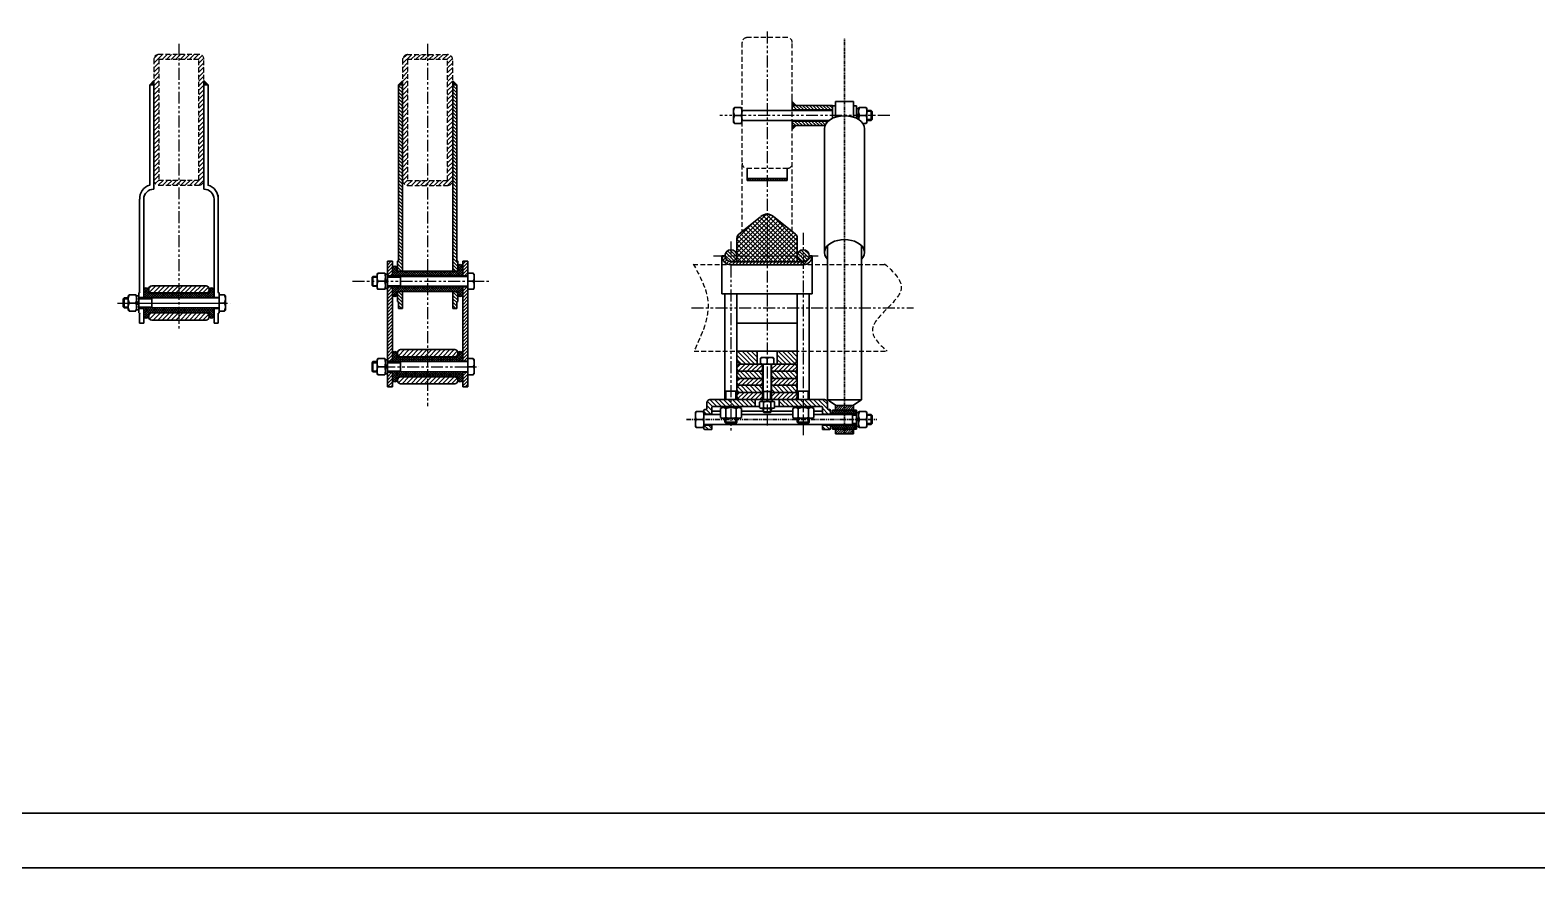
# Model space of a CAD drawing. Header units: millimetres. Extents: x -4667 to 8941, y -1665 to 5310.
# Drawn here: x 7179 to 8179, y 201 to 757 of the extents above; entities that cross this region are included whole.
import ezdxf

# ---------------------------------------------------------------- set-up
doc = ezdxf.new("R2010")
doc.units = ezdxf.units.MM
doc.linetypes.add('DASHED2', pattern=[9.525, 6.35, -3.175])
doc.linetypes.add('PHANTOM2', pattern=[31.75, 15.875, -3.175, 3.175, -3.175, 3.175, -3.175])
for name, color, linetype in [('双点划线、', 3, 'PHANTOM2'), ('细实线', 3, 'CONTINUOUS'), ('虚线', 4, 'DASHED2')]:
    doc.layers.add(name, color=color, linetype=linetype)
doc.layers.add('粗实线', color=2, linetype='CONTINUOUS', lineweight=30)

msp = doc.modelspace()

# ---------------------------------------------------------------- hatches: boundary and pattern name
at = {"layer": '粗实线', "ltscale": 0.5}
for points in [[(7258.2, 721), (7260.9, 721), (7260.9, 723.7)], [(7294.2, 723.7), (7294.2, 721), (7296.9, 721)], [(7423.4, 720.9), (7426, 720.9), (7426, 723.6)], [(7459.4, 723.6), (7459.4, 720.9), (7462, 720.9)], [(7684.8, 709.9), (7684.8, 707.2), (7687.5, 707.2)], [(7687.5, 693.8), (7684.8, 693.8), (7684.8, 691.2)]]:
    msp.add_hatch(color=256, dxfattribs=at).paths.add_polyline_path(points)
at = {"layer": '细实线', "ltscale": 0.5}
h = msp.add_hatch(dxfattribs=at)
h.set_pattern_fill('ANSI31', color=256, scale=0.667, style=0)
h.set_pattern_definition([(45, (7648.1088, 512.1141), (-1.497458, 1.497458), [])])
h.paths.add_polyline_path([(7727.8, 889.2, 0.414214), (7725.8, 891.2), (7707.8, 891.2), (7707.8, 886.5), (7725.8, 886.5, 0.414214), (7727.8, 888.5)], flags=17)
h.paths.add_polyline_path([(7707.8, 891.2), (7689.8, 891.2, 0.414214), (7687.8, 889.2), (7687.8, 888.5, 0.414214), (7689.8, 886.5), (7707.8, 886.5)], flags=17)
h.paths.add_polyline_path([(7707.8, 909.2), (7689.8, 909.2, 0.414214), (7687.8, 907.2), (7687.8, 906.5, 0.414214), (7689.8, 904.5), (7707.8, 904.5)], flags=17)
h.paths.add_polyline_path([(7727.8, 906.5), (7727.8, 907.2, 0.414214), (7725.8, 909.2), (7707.8, 909.2), (7707.8, 904.5), (7725.8, 904.5, 0.414214)], flags=17)
h.paths.add_polyline_path([(7725.8, 904.5, 0.414214), (7727.8, 906.5), (7727.8, 907.2, 0.414214), (7725.8, 909.2), (7707.8, 909.2), (7707.8, 904.5)])
h.paths.add_polyline_path([(7707.8, 904.5), (7707.8, 909.2), (7689.8, 909.2, 0.414214), (7687.8, 907.2), (7687.8, 906.5, 0.414214), (7689.8, 904.5)])
h.paths.add_polyline_path([(7689.8, 891.2, 0.414214), (7687.8, 889.2), (7687.8, 888.5, 0.414214), (7689.8, 886.5), (7707.8, 886.5), (7707.8, 891.2)], flags=17)
h.paths.add_polyline_path([(7725.8, 886.5, 0.414214), (7727.8, 888.5), (7727.8, 889.2, 0.414214), (7725.8, 891.2), (7707.8, 891.2), (7707.8, 886.5)], flags=17)
h.paths.add_polyline_path([(7665.1, 530.8), (7665.1, 535.5), (7650.1, 535.5, 0.414214), (7648.1, 533.5), (7648.1, 532.8, 0.414214), (7650.1, 530.8)])
h.paths.add_polyline_path([(7686.1, 530.8, 0.414214), (7688.1, 532.8), (7688.1, 533.5, 0.414214), (7686.1, 535.5), (7671.1, 535.5), (7671.1, 530.8)])
h.paths.add_polyline_path([(7650.1, 526.1, 0.414214), (7648.1, 524.1), (7648.1, 523.5, 0.414214), (7650.1, 521.5), (7665.1, 521.5), (7665.1, 526.1)])
h.paths.add_polyline_path([(7686.1, 521.5, 0.414214), (7688.1, 523.5), (7688.1, 524.1, 0.414214), (7686.1, 526.1), (7671.1, 526.1), (7671.1, 521.5)])
h.paths.add_polyline_path([(7665.1, 512.1), (7665.1, 516.8), (7650.1, 516.8, 0.414214), (7648.1, 514.8), (7648.1, 514.1, 0.414214), (7650.1, 512.1)])
h.paths.add_polyline_path([(7686.1, 512.1, 0.414214), (7688.1, 514.1), (7688.1, 514.8, 0.414214), (7686.1, 516.8), (7671.1, 516.8), (7671.1, 512.1), (7671.5, 512.1)])
h = msp.add_hatch(dxfattribs=at)
h.set_pattern_fill('ANSI31', color=256, scale=0.50025, angle=90, style=0)
h.set_pattern_definition([(135, (7416.254, 521.0085), (-1.123093, -1.123093), [])])
h.paths.add_polyline_path([(7426, 657.5), (7426, 654.8), (7426, 654.2), (7429.4, 654.2, -0.414214)], flags=16)
h.paths.add_polyline_path([(7459.4, 654.8), (7459.4, 657.5, -0.414214), (7456, 654.2), (7459.4, 654.2)], flags=17)
h.paths.add_polyline_path([(7459.4, 654.8), (7459.4, 657.5, -0.414214), (7456, 654.2), (7442.7, 654.2), (7442.7, 651.5), (7459.4, 651.5)])
h.paths.add_polyline_path([(7442.7, 654.2), (7429.4, 654.2, -0.414214), (7426, 657.5), (7426, 654.8), (7426, 651.5), (7442.7, 651.5)], flags=17)
h.paths.add_polyline_path([(7462, 720.9), (7459.4, 720.9), (7459.4, 654.8, -0.414214), (7458.7, 654.2), (7442.7, 654.2), (7442.7, 651.5), (7458.7, 651.5, -0.414214), (7459.4, 650.8), (7459.4, 597.2), (7462.7, 597.2), (7462.7, 603.9, -0.414214), (7462, 604.5)])
h.paths.add_polyline_path([(7442.7, 654.2), (7426.7, 654.2, -0.414214), (7426, 654.8), (7426, 720.9), (7423.4, 720.9), (7423.4, 604.5, -0.414214), (7422.7, 603.9), (7422.7, 597.2), (7426, 597.2), (7426, 650.8, -0.414214), (7426.7, 651.5), (7442.7, 651.5)])
h.paths.add_polyline_path([(7426, 583.8), (7422.7, 583.8), (7422.7, 582.2), (7422.7, 577.2, -0.414214), (7423.4, 576.5), (7423.4, 572.4), (7426, 572.4)])
h.paths.add_polyline_path([(7462.7, 582.2), (7462.7, 583.8), (7459.4, 583.8), (7459.4, 572.4), (7462, 572.4), (7462, 576.5, -0.414214), (7462.7, 577.2)])
h = msp.add_hatch(dxfattribs=at)
h.set_pattern_fill('ANSI31', color=256, scale=0.50025, angle=90, style=0)
h.set_pattern_definition([(135, (7684.7938, 693.8471), (-1.12309, -1.12309), [])])
h.paths.add_polyline_path([(7711.5, 707.2), (7684.8, 707.2), (7684.8, 704.2), (7711.5, 704.2)])
edge = h.paths.add_edge_path()
edge.add_ellipse((7719.5, 691.8), major_axis=(-13.3, 0), ratio=0.642788, start_angle=324.1852, end_angle=346.4008, ccw=False)
edge.add_line((7708.7, 696.8), (7684.8, 696.8))
edge.add_line((7684.8, 696.8), (7684.8, 694.2))
edge.add_line((7684.8, 694.2), (7684.8, 693.8))
edge.add_line((7684.8, 693.8), (7687.5, 693.8))
edge.add_line((7687.5, 693.8), (7706.5, 693.8))
h = msp.add_hatch(dxfattribs=at)
h.set_pattern_fill('ANSI31', color=256, scale=0.3335, angle=90, style=0)
h.set_pattern_definition([(135, (7654.7788, 657.498), (-0.74873, -0.74873), [])])
h.paths.add_polyline_path([(7668.1, 658.8), (7654.8, 658.8), (7654.8, 657.5), (7668.1, 657.5)])
h.paths.add_polyline_path([(7681.5, 658.8), (7668.1, 658.8), (7668.1, 657.5), (7681.5, 657.5)])
h = msp.add_hatch(dxfattribs=at)
h.set_pattern_fill('ANSI37', color=256, scale=0.667, angle=90, style=0)
h.set_pattern_definition([(135, (7648.1088, 603.4931), (-1.49746, -1.49746), []), (225, (7648.1088, 603.4931), (1.49746, -1.49746), [])])
h.paths.add_polyline_path([(7668.1, 607.5), (7688.1, 607.5), (7688.1, 619.2, 0.226756), (7686.9, 621.8), (7672.3, 633.6, 0.171363), (7668.1, 635.1)])
h.paths.add_polyline_path([(7668.1, 635.1, 0.171363), (7663.9, 633.6), (7649.3, 621.8, 0.226756), (7648.1, 619.2), (7648.1, 607.5), (7668.1, 607.5)])
h.paths.add_polyline_path([(7668.1, 603.5), (7668.1, 607.5), (7648.1, 607.5), (7648.1, 603.5)])
h.paths.add_polyline_path([(7688.1, 603.5), (7688.1, 607.5), (7668.1, 607.5), (7668.1, 603.5)])
h = msp.add_hatch(dxfattribs=at)
h.set_pattern_fill('ANSI31', color=256, scale=0.50025, angle=90, style=0)
h.set_pattern_definition([(135, (7640.1048, 603.4931), (-1.123093, -1.123093), [])])
h.paths.add_polyline_path([(7644.1, 611.5, 0.414214), (7640.1, 607.5), (7644.1, 607.5)])
h.paths.add_polyline_path([(7648.1, 607.5, 0.414214), (7644.1, 611.5), (7644.1, 607.5)])
h.paths.add_polyline_path([(7648.1, 607.5), (7644.1, 607.5), (7644.1, 603.5, 0.414214)])
h.paths.add_polyline_path([(7644.1, 607.5), (7640.1, 607.5, 0.414214), (7644.1, 603.5)])
h.paths.add_polyline_path([(7692.1, 611.5, 0.414214), (7688.1, 607.5), (7692.1, 607.5)])
h.paths.add_polyline_path([(7696.1, 607.5, 0.414214), (7692.1, 611.5), (7692.1, 607.5)])
h.paths.add_polyline_path([(7692.1, 603.5, 0.414214), (7696.1, 607.5), (7692.1, 607.5)])
h.paths.add_polyline_path([(7692.1, 603.5), (7692.1, 607.5), (7688.1, 607.5, 0.414214)])
h = msp.add_hatch(dxfattribs=at)
h.set_pattern_fill('ANSI31', color=256, scale=0.50025, style=0)
h.set_pattern_definition([(45, (7416.0236, 520.4793), (-1.123093, 1.123093), [])])
h.paths.add_polyline_path([(7469.4, 586.8), (7466, 586.8), (7466, 582.2), (7466, 537.5), (7469.4, 537.5)])
h.paths.add_polyline_path([(7419.4, 586.8), (7416, 586.8), (7416, 537.5), (7419.4, 537.5)])
h.paths.add_polyline_path([(7419.4, 530.2), (7416, 530.2), (7416, 520.5), (7419.4, 520.5)])
h.paths.add_polyline_path([(7469.4, 530.2), (7466, 530.2), (7466, 525.5), (7466, 520.5), (7469.4, 520.5)])
h.paths.add_polyline_path([(7469.4, 603.9), (7466, 603.9), (7466, 594.2), (7469.4, 594.2)])
h.paths.add_polyline_path([(7419.4, 603.9), (7416, 603.9), (7416, 594.2), (7419.4, 594.2)])
h = msp.add_hatch(dxfattribs=at)
h.set_pattern_fill('ANSI37', color=256, scale=0.3335, angle=90, style=0)
h.set_pattern_definition([(135, (7419.3586, 523.8143), (-0.748729, -0.748729), []), (225, (7419.3586, 523.8143), (0.748729, -0.748729), [])])
h.paths.add_polyline_path([(7466, 598.9), (7466, 599.9, 0.414214), (7464.4, 601.5, 0.414214), (7462.7, 599.9), (7462.7, 599.2), (7462.7, 597.2), (7442.7, 597.2), (7442.7, 593.8), (7466, 593.8)])
h.paths.add_polyline_path([(7466, 587.2), (7442.7, 587.2), (7442.7, 583.8), (7462.7, 583.8), (7462.7, 582.2, 0.414214), (7464.4, 580.5, 0.414214), (7466, 582.2)])
h.paths.add_polyline_path([(7442.7, 587.2), (7419.4, 587.2), (7419.4, 582.2, 0.414214), (7421, 580.5, 0.414214), (7422.7, 582.2), (7422.7, 583.8), (7442.7, 583.8)])
h.paths.add_polyline_path([(7442.7, 597.2), (7422.7, 597.2), (7422.7, 598.9, 0.414214), (7421, 600.5, 0.414214), (7419.4, 598.9), (7419.4, 593.8), (7442.7, 593.8)])
h.paths.add_polyline_path([(7442.7, 540.5), (7422.7, 540.5), (7422.7, 542.2, 0.414214), (7421, 543.8, 0.414214), (7419.4, 542.2), (7419.4, 537.2), (7442.7, 537.2)])
h.paths.add_polyline_path([(7466, 542.2, 0.414214), (7464.4, 543.8, 0.414214), (7462.7, 542.2), (7462.7, 540.5), (7442.7, 540.5), (7442.7, 537.2), (7466, 537.2)])
h.paths.add_polyline_path([(7466, 530.5), (7442.7, 530.5), (7442.7, 527.1), (7462.7, 527.1), (7462.7, 525.5, 0.414214), (7464.4, 523.8, 0.414214), (7466, 525.5)])
h.paths.add_polyline_path([(7442.7, 530.5), (7419.4, 530.5), (7419.4, 525.5, 0.414214), (7421, 523.8, 0.414214), (7422.7, 525.5), (7422.7, 527.1), (7442.7, 527.1)])
h = msp.add_hatch(dxfattribs=at)
h.set_pattern_fill('ANSI31', color=256, scale=0.50025, style=0)
h.set_pattern_definition([(45, (7638.1038, 601.4921), (-1.123093, 1.123093), [])])
h.paths.add_polyline_path([(7668.1, 603.5), (7644.1, 603.5), (7644.1, 601.5), (7668.1, 601.5)])
h.paths.add_polyline_path([(7692.1, 603.5), (7668.1, 603.5), (7668.1, 601.5), (7692.1, 601.5)])
h.paths.add_polyline_path([(7698.1, 607.5), (7696.1, 607.5, -0.414214), (7692.1, 603.5), (7692.1, 601.5, 0.414214)])
h.paths.add_polyline_path([(7640.1, 607.5), (7638.1, 607.5, 0.414214), (7644.1, 601.5), (7644.1, 603.5, -0.414214)])
h = msp.add_hatch(dxfattribs=at)
h.set_pattern_fill('ANSI37', color=256, scale=0.3335, angle=90, style=0)
h.set_pattern_definition([(135, (7254.2073, 566.1183), (-0.748729, -0.748729), []), (225, (7254.2073, 566.1183), (0.748729, -0.748729), [])])
h.paths.add_polyline_path([(7277.6, 582.8), (7277.6, 579.5), (7300.9, 579.5), (7300.9, 584.5, 0.414214), (7299.2, 586.1, 0.414214), (7297.6, 584.5), (7297.6, 582.8)])
h.paths.add_polyline_path([(7257.5, 582.8), (7257.5, 584.5, 0.414214), (7255.9, 586.1, 0.414214), (7254.2, 584.5), (7254.2, 579.5), (7277.6, 579.5), (7277.6, 582.8)])
h.paths.add_polyline_path([(7254.2, 572.8), (7254.2, 567.8, 0.414214), (7255.9, 566.1, 0.414214), (7257.5, 567.8), (7257.5, 569.5), (7277.6, 569.5), (7277.6, 572.8)])
h.paths.add_polyline_path([(7277.6, 572.8), (7277.6, 569.5), (7297.6, 569.5), (7297.6, 567.8, 0.414214), (7299.2, 566.1, 0.414214), (7300.9, 567.8), (7300.9, 572.8)])
h = msp.add_hatch(dxfattribs=at)
h.set_pattern_fill('ANSI31', color=256, scale=0.667, style=0)
h.set_pattern_definition([(45, (7257.5423, 564.7843), (-1.49746, 1.49746), [])])
h.paths.add_polyline_path([(7277.6, 582.8), (7277.6, 587.5), (7259.5, 587.5, 0.414214), (7257.5, 585.5), (7257.5, 584.8, 0.414214), (7259.5, 582.8)])
h.paths.add_polyline_path([(7295.6, 582.8, 0.414214), (7297.6, 584.8), (7297.6, 585.5, 0.414214), (7295.6, 587.5), (7277.6, 587.5), (7277.6, 582.8)])
h.paths.add_polyline_path([(7277.6, 569.5), (7277.6, 564.8), (7295.6, 564.8, 0.414214), (7297.6, 566.8), (7297.6, 567.5, 0.414214), (7295.6, 569.5)])
h.paths.add_polyline_path([(7277.6, 564.8), (7277.6, 569.5), (7259.5, 569.5, 0.414214), (7257.5, 567.5), (7257.5, 566.8, 0.414214), (7259.5, 564.8)])
h = msp.add_hatch(dxfattribs=at)
h.set_pattern_fill('ANSI31', color=256, scale=0.667, style=0)
h.set_pattern_definition([(45, (7422.6936, 522.4803), (-1.49746, 1.49746), [])])
h.paths.add_polyline_path([(7442.7, 545.2), (7424.7, 545.2, 0.414214), (7422.7, 543.2), (7422.7, 542.5, 0.414214), (7424.7, 540.5), (7442.7, 540.5)])
h.paths.add_polyline_path([(7462.7, 542.5), (7462.7, 543.2, 0.414214), (7460.7, 545.2), (7442.7, 545.2), (7442.7, 540.5), (7460.7, 540.5, 0.414214)])
h.paths.add_polyline_path([(7462.7, 524.5), (7462.7, 525.1, 0.414214), (7460.7, 527.1), (7442.7, 527.1), (7442.7, 522.5), (7460.7, 522.5, 0.414214)])
h.paths.add_polyline_path([(7442.7, 527.1), (7424.7, 527.1, 0.414214), (7422.7, 525.1), (7422.7, 524.5, 0.414214), (7424.7, 522.5), (7442.7, 522.5)])
h = msp.add_hatch(dxfattribs=at)
h.set_pattern_fill('ANSI31', color=256, scale=0.667, angle=90, style=0)
h.set_pattern_definition([(135, (7648.1088, 535.4591), (-1.49746, -1.49746), [])])
h.paths.add_polyline_path([(7661.4, 535.5), (7661.4, 544.1), (7648.1, 544.1), (7648.1, 538.8, 0.414214), (7651.4, 535.5)])
h.paths.add_polyline_path([(7688.1, 538.8), (7688.1, 544.1), (7674.8, 544.1), (7674.8, 535.5), (7684.8, 535.5, 0.414214)])
h = msp.add_hatch(dxfattribs=at)
h.set_pattern_fill('ANSI31', color=256, scale=0.667, angle=90, style=0)
h.set_pattern_definition([(135, (7626.0978, 492.1041), (-1.49746, -1.49746), [])])
h.paths.add_polyline_path([(7660.1, 512.1), (7644.1, 512.1), (7644.1, 507.4), (7648.4, 507.4), (7660.1, 507.4)])
h.paths.add_polyline_path([(7644.1, 512.1), (7630.1, 512.1, 0.414214), (7628.1, 510.1), (7628.1, 506.1, -0.414214), (7627.4, 505.4), (7626.8, 505.4, 0.414214), (7626.1, 504.8), (7626.1, 502.4), (7631.4, 502.4), (7631.4, 506.8, -0.414214), (7632.1, 507.4), (7644.1, 507.4)])
h.paths.add_polyline_path([(7631.4, 495.1), (7626.1, 495.1), (7626.1, 494.1), (7626.1, 492.8, 0.414214), (7626.8, 492.1), (7631.4, 492.1)])
h.paths.add_polyline_path([(7692.1, 512.1), (7676.1, 512.1), (7676.1, 507.4), (7692.1, 507.4)])
h.paths.add_polyline_path([(7708.1, 510.1, 0.414214), (7706.1, 512.1), (7692.1, 512.1), (7692.1, 507.4), (7704.1, 507.4, -0.414214), (7704.8, 506.8), (7704.8, 502.4), (7710.1, 502.4), (7710.1, 504.8, 0.414214), (7709.5, 505.4), (7708.8, 505.4, -0.414214), (7708.1, 506.1)])
h.paths.add_polyline_path([(7710.1, 495.1), (7704.8, 495.1), (7704.8, 492.1), (7708.1, 492.1), (7709.5, 492.1, 0.414214), (7710.1, 492.8)])
h.paths.add_polyline_path([(7688.1, 518.8), (7688.1, 519.5, 0.414214), (7686.1, 521.5), (7671.1, 521.5), (7671.1, 516.8), (7686.1, 516.8, 0.414214)])
h.paths.add_polyline_path([(7665.1, 521.5), (7650.1, 521.5, 0.414214), (7648.1, 519.5), (7648.1, 518.8, 0.414214), (7650.1, 516.8), (7665.1, 516.8)])
h.paths.add_polyline_path([(7665.1, 530.8), (7650.1, 530.8, 0.414214), (7648.1, 528.8), (7648.1, 528.1, 0.414214), (7650.1, 526.1), (7665.1, 526.1)])
h.paths.add_polyline_path([(7688.1, 528.1), (7688.1, 528.8, 0.414214), (7686.1, 530.8), (7671.1, 530.8), (7671.1, 526.1), (7686.1, 526.1, 0.414214)])
h = msp.add_hatch(dxfattribs=at)
h.set_pattern_fill('ANSI37', color=256, scale=0.3335, style=0)
h.set_pattern_definition([(45, (7711.4738, 492.4376), (-0.74873, 0.74873), []), (135, (7711.4738, 492.4376), (-0.74873, -0.74873), [])])
h.paths.add_polyline_path([(7719.5, 505.1), (7711.5, 505.1), (7711.5, 502.8), (7719.5, 502.8)])
h.paths.add_polyline_path([(7727.5, 505.1), (7719.5, 505.1), (7719.5, 502.8), (7727.5, 502.8), (7727.5, 503.4)])
h.paths.add_polyline_path([(7727.5, 494.8), (7719.5, 494.8), (7719.5, 492.4), (7727.5, 492.4)])
h.paths.add_polyline_path([(7719.5, 494.8), (7711.5, 494.8), (7711.5, 492.4), (7719.5, 492.4)])
h = msp.add_hatch(dxfattribs=at)
h.set_pattern_fill('ANSI31', color=256, scale=0.3335, style=0)
h.set_pattern_definition([(45, (7713.4748, 489.4361), (-0.74873, 0.74873), [])])
h.paths.add_polyline_path([(7719.5, 508.1), (7719.5, 505.1), (7725.5, 505.1), (7725.5, 508.1)])
h.paths.add_polyline_path([(7725.5, 489.4), (7725.5, 492.4), (7713.5, 492.4), (7713.5, 489.4)])
h.paths.add_polyline_path([(7719.5, 505.1), (7719.5, 508.1), (7713.5, 508.1), (7713.5, 505.1)])
at = {"layer": '虚线', "ltscale": 0.5}
h = msp.add_hatch(dxfattribs=at)
h.set_pattern_fill('ANSI31', color=256, scale=0.667, style=0)
h.set_pattern_definition([(45, (7260.8773, 654.3357), (-1.49746, 1.49746), [])])
h.paths.add_polyline_path([(7290.9, 657.7), (7277.6, 657.7), (7277.6, 654.3), (7290.9, 654.3, 0.414214), (7294.2, 657.7), (7294.2, 721), (7294.2, 737.7, 0.414214), (7290.9, 741), (7277.6, 741), (7277.6, 737.7), (7290.9, 737.7)])
h.paths.add_polyline_path([(7264.2, 737.7), (7277.6, 737.7), (7277.6, 741), (7264.2, 741, 0.414214), (7260.9, 737.7), (7260.9, 657.7, 0.414214), (7264.2, 654.3), (7277.6, 654.3), (7277.6, 657.7), (7264.2, 657.7)])
h = msp.add_hatch(dxfattribs=at)
h.set_pattern_fill('ANSI31', color=256, scale=0.667, style=0)
h.set_pattern_definition([(45, (7426.0286, 654.183), (-1.49746, 1.49746), [])])
h.paths.add_polyline_path([(7456, 657.5), (7442.7, 657.5), (7442.7, 654.2), (7456, 654.2, 0.414214), (7459.4, 657.5), (7459.4, 720.9), (7459.4, 737.6, 0.414214), (7456, 740.9), (7442.7, 740.9), (7442.7, 737.6), (7456, 737.6)])
h.paths.add_polyline_path([(7429.4, 737.6), (7442.7, 737.6), (7442.7, 740.9), (7429.4, 740.9, 0.414214), (7426, 737.6), (7426, 657.5, 0.414214), (7429.4, 654.2), (7442.7, 654.2), (7442.7, 657.5), (7429.4, 657.5)])

# ---------------------------------------------------------------- linework, layer by layer
at = {"layer": '双点划线、', "ltscale": 0.5}
for p, q in [((7668.1, 756.3), (7668.1, 494.9)), ((7277.6, 748.1), (7277.6, 558.6)), ((7442.7, 748), (7442.7, 507.6)), ((7749.5, 700.5), (7636.7, 700.5)), ((7692.1, 622.7), (7692.1, 488.3)), ((7644.1, 616.9), (7644.1, 490.7)), ((7632.5, 607.5), (7702.1, 607.5)), ((7392.9, 590.5), (7484.8, 590.5)), ((7236.7, 576.1), (7309.1, 576.1)), ((7248, 576.1), (7311.5, 576.1)), ((7617.9, 572.8), (7765.2, 572.8)), ((7413.2, 533.8), (7476.7, 533.8))]:
    msp.add_line(p, q, dxfattribs=at)
at = {"layer": '双点划线、', "lineweight": 35, "ltscale": 0.1375}
msp.add_line((7719.5, 489.9), (7719.5, 751.9), dxfattribs=at)
at = {"layer": '双点划线、', "lineweight": 35, "ltscale": 0.2}
msp.add_line((7614.5, 498.8), (7741.1, 498.8), dxfattribs=at)
at = {"layer": '粗实线', "ltscale": 0.5}
for p, q in [((7260.9, 723.7), (7258.2, 721)), ((7258.2, 721), (7260.9, 721)), ((7258.2, 721), (7260.9, 721)), ((7258.2, 721), (7258.2, 654.3)), ((7258.2, 721), (7260.9, 721)), ((7258.2, 721), (7260.9, 721)), ((7260.9, 721), (7260.9, 723.7)), ((7260.9, 721), (7260.9, 651.7)), ((7294.2, 721), (7294.2, 723.7)), ((7294.2, 723.7), (7296.9, 721)), ((7296.9, 721), (7294.2, 721)), ((7294.2, 721), (7294.2, 651.7)), ((7296.9, 721), (7294.2, 721)), ((7296.9, 721), (7296.9, 654.3)), ((7426, 723.6), (7423.4, 720.9)), ((7423.4, 720.9), (7423.4, 604.5)), ((7423.4, 720.9), (7426, 720.9)), ((7423.4, 720.9), (7426, 720.9)), ((7426, 720.9), (7426, 723.6)), ((7426, 720.9), (7426, 654.8)), ((7459.4, 720.9), (7459.4, 723.6)), ((7459.4, 723.6), (7462, 720.9)), ((7462, 720.9), (7459.4, 720.9)), ((7459.4, 720.9), (7459.4, 654.8)), ((7462, 720.9), (7462, 604.5)), ((7646.4, 705.9), (7645.8, 705.2)), ((7645.8, 695.8), (7645.8, 705.2)), ((7650.9, 705.9), (7646.4, 705.9)), ((7646.4, 700.5), (7650.9, 700.5)), ((7650.9, 705.9), (7651.4, 705.2)), ((7651.4, 695.8), (7651.4, 705.2)), ((7651.4, 696.5), (7651.4, 704.5)), ((7711.5, 703.9), (7651.4, 703.9)), ((7684.8, 707.2), (7684.8, 709.9)), ((7687.5, 707.2), (7684.8, 709.9)), ((7711.5, 707.2), (7684.8, 707.2)), ((7684.8, 707.2), (7687.5, 707.2)), ((7684.8, 706.9), (7684.8, 703.9)), ((7711.5, 704.2), (7684.8, 704.2)), ((7711.5, 707.2), (7711.5, 698.7)), ((7711.5, 706.9), (7713.5, 706.9)), ((7725.5, 709.9), (7713.5, 709.9)), ((7713.5, 709.9), (7725.5, 709.9)), ((7713.5, 709.9), (7713.5, 699.5)), ((7725.5, 709.9), (7725.5, 699.5)), ((7725.5, 706.9), (7727.5, 706.9)), ((7727.5, 706.9), (7727.5, 698.7)), ((7728.8, 701.9), (7727.5, 700.5)), ((7728.8, 700.5), (7727.5, 699.2)), ((7729.3, 705.9), (7728.8, 705.2)), ((7728.8, 705.2), (7728.8, 698)), ((7728.8, 704.5), (7728.8, 697.8)), ((7729.3, 705.9), (7733.9, 705.9)), ((7733.9, 700.5), (7729.3, 700.5)), ((7733.9, 705.9), (7734.4, 705.2)), ((7734.4, 705.2), (7734.4, 695.8)), ((7646.4, 695.2), (7645.8, 695.8)), ((7650.9, 695.2), (7646.4, 695.2)), ((7650.9, 695.2), (7651.4, 695.8)), ((7709.1, 697.2), (7651.4, 697.2)), ((7684.8, 697.2), (7684.8, 694.2)), ((7708.7, 696.8), (7684.8, 696.8)), ((7706.5, 693.8), (7684.8, 693.8)), ((7684.8, 693.8), (7684.8, 691.2)), ((7684.8, 693.8), (7687.5, 693.8)), ((7687.5, 693.8), (7684.8, 691.2)), ((7731.8, 695.2), (7733.9, 695.2)), ((7733.9, 695.2), (7734.4, 695.8)), ((7654.8, 657.5), (7654.8, 665.5)), ((7681.5, 657.5), (7681.5, 665.5)), ((7426, 654.8), (7426, 597.2)), ((7459.4, 654.8), (7459.4, 597.2)), ((7654.8, 658.8), (7681.5, 658.8)), ((7654.8, 657.5), (7681.5, 657.5)), ((7251.5, 645), (7251.5, 583.5)), ((7254.2, 579.5), (7254.2, 645)), ((7300.9, 579.5), (7300.9, 645)), ((7303.6, 647.7), (7303.6, 583.5)), ((7649.3, 621.8), (7663.7, 633.4)), ((7686.9, 621.8), (7672.3, 633.6)), ((7648.1, 603.5), (7648.1, 619.2)), ((7688.1, 603.5), (7688.1, 619.2)), ((7708.1, 511.9), (7708.1, 614.1)), ((7730.8, 614.1), (7730.8, 511.9)), ((7419.4, 603.9), (7416, 603.9)), ((7416, 603.9), (7416, 520.5)), ((7419.4, 593.8), (7419.4, 603.9)), ((7421, 600.5), (7421, 600.5)), ((7422.7, 603.9), (7422.7, 603.9)), ((7422.7, 603.9), (7422.7, 597.2)), ((7462.7, 603.9), (7462.7, 603.9)), ((7462.7, 603.9), (7462.7, 597.2)), ((7462.7, 599.9), (7462.7, 601.5)), ((7464.4, 600.5), (7464.4, 600.5)), ((7466, 603.9), (7469.4, 603.9)), ((7466, 593.8), (7466, 603.9)), ((7469.4, 603.9), (7469.4, 520.5)), ((7638.1, 607.5), (7638.1, 582.2)), ((7640.1, 607.5), (7638.1, 607.5)), ((7644.1, 603.5), (7668.1, 603.5)), ((7644.1, 601.5), (7668.1, 601.5)), ((7692.1, 603.5), (7668.1, 603.5)), ((7692.1, 601.5), (7668.1, 601.5)), ((7696.1, 607.5), (7698.1, 607.5)), ((7698.1, 607.5), (7698.1, 582.2)), ((7409.6, 595.9), (7409.1, 595.2)), ((7409.1, 585.8), (7409.1, 595.2)), ((7414.2, 595.9), (7409.6, 595.9)), ((7409.6, 590.5), (7414.2, 590.5)), ((7414.2, 595.9), (7414.7, 595.2)), ((7414.7, 585.8), (7414.7, 595.2)), ((7414.7, 586.5), (7414.7, 594.5)), ((7414.7, 590.5), (7416, 591.8)), ((7414.7, 589.2), (7416, 590.5)), ((7416, 594.2), (7419.4, 594.2)), ((7469.4, 593.8), (7416, 593.8)), ((7422.7, 599.9), (7422.7, 599.2)), ((7422.7, 597.2), (7422.7, 598.9)), ((7462.7, 597.2), (7422.7, 597.2)), ((7442.7, 597.2), (7442.7, 593.8)), ((7462.7, 599.9), (7462.7, 599.2)), ((7462.7, 599.9), (7462.7, 599.2)), ((7466, 598.9), (7466, 593.8)), ((7469.4, 594.2), (7466, 594.2)), ((7244.5, 581.5), (7243.9, 580.8)), ((7243.9, 571.4), (7243.9, 580.8)), ((7249, 581.5), (7244.5, 581.5)), ((7249, 581.5), (7249.5, 580.8)), ((7249.5, 571.5), (7249.5, 580.8)), ((7250.9, 582.8), (7250.9, 576.1)), ((7255.9, 586.1), (7255.9, 586.1)), ((7257.5, 585.5), (7257.5, 584.8)), ((7257.5, 582.8), (7257.5, 584.5)), ((7297.6, 582.8), (7257.5, 582.8)), ((7259.5, 587.5), (7295.6, 587.5)), ((7277.6, 582.8), (7277.6, 579.5)), ((7297.6, 585.5), (7297.6, 584.8)), ((7297.6, 585.5), (7297.6, 584.8)), ((7297.6, 582.8), (7297.6, 584.5)), ((7299.2, 586.1), (7299.2, 586.1)), ((7300.9, 584.5), (7300.9, 579.5)), ((7304.2, 582.8), (7304.2, 576.1)), ((7409.6, 585.2), (7409.1, 585.8)), ((7414.2, 585.2), (7409.6, 585.2)), ((7469.4, 587.2), (7416, 587.2)), ((7416, 586.8), (7419.4, 586.8)), ((7419.4, 537.2), (7419.4, 587.2)), ((7422.7, 583.8), (7422.7, 577.2)), ((7422.7, 583.8), (7462.7, 583.8)), ((7422.7, 583.8), (7422.7, 582.2)), ((7422.7, 581.8), (7422.7, 581.2)), ((7426, 583.8), (7426, 572.4)), ((7442.7, 587.2), (7442.7, 583.8)), ((7459.4, 583.8), (7459.4, 572.4)), ((7462.7, 583.8), (7462.7, 582.2)), ((7462.7, 583.8), (7462.7, 582.2)), ((7462.7, 582.2), (7462.7, 577.2)), ((7466, 537.2), (7466, 587.2)), ((7466, 582.2), (7466, 587.2)), ((7469.4, 586.8), (7466, 586.8)), ((7638.1, 582.2), (7668.1, 582.2)), ((7640.1, 582.2), (7640.1, 512.1)), ((7648.1, 582.2), (7648.1, 512.1)), ((7698.1, 582.2), (7668.1, 582.2)), ((7688.1, 582.2), (7688.1, 512.1)), ((7696.1, 582.2), (7696.1, 512.1)), ((7244.5, 570.8), (7243.9, 571.4)), ((7244.5, 576.1), (7249, 576.1)), ((7249, 570.8), (7244.5, 570.8)), ((7249.5, 572.1), (7249.5, 580.1)), ((7249.5, 576.1), (7250.9, 577.5)), ((7249.5, 574.8), (7250.9, 576.1)), ((7250.9, 579.8), (7254.2, 579.8)), ((7304.2, 579.5), (7250.9, 579.5)), ((7250.9, 569.5), (7250.9, 576.1)), ((7304.2, 572.8), (7250.9, 572.8)), ((7250.9, 572.5), (7254.2, 572.5)), ((7254.2, 562.8), (7254.2, 572.8)), ((7277.6, 572.8), (7277.6, 569.5)), ((7304.2, 579.8), (7300.9, 579.8)), ((7300.9, 562.8), (7300.9, 572.8)), ((7300.9, 567.8), (7300.9, 572.8)), ((7304.2, 572.5), (7300.9, 572.5)), ((7304.2, 569.5), (7304.2, 576.1)), ((7422.7, 577.2), (7422.7, 577.2)), ((7423.4, 576.5), (7423.4, 572.4)), ((7423.4, 572.4), (7426, 572.4)), ((7462, 572.4), (7459.4, 572.4)), ((7462, 576.5), (7462, 572.4)), ((7462.7, 577.2), (7462.7, 577.2)), ((7251.5, 568.8), (7251.5, 562.8)), ((7251.5, 562.8), (7254.2, 562.8)), ((7257.5, 569.5), (7297.6, 569.5)), ((7257.5, 569.5), (7257.5, 567.8)), ((7257.5, 567.5), (7257.5, 566.8)), ((7295.6, 564.8), (7259.5, 564.8)), ((7297.6, 569.5), (7297.6, 567.8)), ((7297.6, 569.5), (7297.6, 567.8)), ((7297.6, 567.5), (7297.6, 566.8)), ((7300.9, 562.8), (7303.6, 562.8)), ((7303.6, 568.8), (7303.6, 562.8)), ((7648.1, 562.8), (7685.5, 562.8)), ((7688.1, 562.8), (7685.5, 562.8)), ((7421, 543.8), (7421, 543.8)), ((7422.7, 543.2), (7422.7, 542.5)), ((7422.7, 540.5), (7422.7, 542.2)), ((7462.7, 540.5), (7422.7, 540.5)), ((7424.7, 545.2), (7460.7, 545.2)), ((7442.7, 540.5), (7442.7, 537.2)), ((7462.7, 543.2), (7462.7, 542.5)), ((7462.7, 543.2), (7462.7, 542.5)), ((7462.7, 540.5), (7462.7, 542.2)), ((7464.4, 543.8), (7464.4, 543.8)), ((7466, 542.2), (7466, 537.2)), ((7688.1, 544.1), (7648.1, 544.1)), ((7661.4, 544.1), (7661.4, 535.5)), ((7674.8, 544.1), (7674.8, 535.5)), ((7409.6, 539.2), (7409.1, 538.5)), ((7409.1, 529.1), (7409.1, 538.5)), ((7414.2, 539.2), (7409.6, 539.2)), ((7409.6, 533.8), (7414.2, 533.8)), ((7414.2, 539.2), (7414.7, 538.5)), ((7414.7, 529.2), (7414.7, 538.5)), ((7414.7, 529.8), (7414.7, 537.8)), ((7414.7, 533.8), (7416, 535.2)), ((7414.7, 532.5), (7416, 533.8)), ((7416, 537.5), (7419.4, 537.5)), ((7469.4, 537.2), (7416, 537.2)), ((7469.4, 530.5), (7416, 530.5)), ((7419.4, 520.5), (7419.4, 530.5)), ((7442.7, 530.5), (7442.7, 527.1)), ((7469.4, 537.5), (7466, 537.5)), ((7466, 520.5), (7466, 530.5)), ((7466, 525.5), (7466, 530.5)), ((7648.1, 535.5), (7648.1, 530.8)), ((7648.1, 533.5), (7648.1, 532.8)), ((7648.1, 530.8), (7648.1, 526.1)), ((7665.5, 535.5), (7650.1, 535.5)), ((7665.5, 530.8), (7650.1, 530.8)), ((7663.8, 539.5), (7664.3, 540)), ((7663.8, 535.9), (7663.8, 539.5)), ((7663.8, 535.9), (7664.3, 535.5)), ((7672, 540), (7664.3, 540)), ((7672, 535.5), (7664.3, 535.5)), ((7665.1, 535.5), (7665.1, 512.1)), ((7668.1, 539.5), (7668.1, 535.9)), ((7670.8, 535.5), (7686.1, 535.5)), ((7670.8, 530.8), (7686.1, 530.8)), ((7671.1, 535.5), (7671.1, 512.1)), ((7672, 540), (7672.5, 539.5)), ((7672, 535.5), (7672.5, 535.9)), ((7672.5, 535.9), (7672.5, 539.5)), ((7688.1, 533.5), (7688.1, 532.8)), ((7409.6, 528.5), (7409.1, 529.1)), ((7414.2, 528.5), (7409.6, 528.5)), ((7416, 530.2), (7419.4, 530.2)), ((7416, 520.5), (7419.4, 520.5)), ((7422.7, 527.1), (7462.7, 527.1)), ((7422.7, 527.1), (7422.7, 525.5)), ((7422.7, 525.1), (7422.7, 524.5)), ((7460.7, 522.5), (7424.7, 522.5)), ((7462.7, 527.1), (7462.7, 525.5)), ((7462.7, 527.1), (7462.7, 525.5)), ((7462.7, 525.1), (7462.7, 524.5)), ((7469.4, 530.2), (7466, 530.2)), ((7466, 520.5), (7469.4, 520.5)), ((7648.1, 528.8), (7648.1, 528.1)), ((7648.1, 526.1), (7648.1, 521.5)), ((7648.1, 524.1), (7648.1, 523.5)), ((7648.1, 521.5), (7648.1, 516.8)), ((7665.5, 526.1), (7650.1, 526.1)), ((7665.5, 521.5), (7650.1, 521.5)), ((7670.8, 526.1), (7686.1, 526.1)), ((7670.8, 521.5), (7686.1, 521.5)), ((7688.1, 528.8), (7688.1, 528.1)), ((7688.1, 524.1), (7688.1, 523.5)), ((7648.1, 519.5), (7648.1, 518.8)), ((7648.1, 516.8), (7648.1, 512.1)), ((7648.1, 512.1), (7706.1, 512.1)), ((7665.5, 516.8), (7650.1, 516.8)), ((7660.1, 512.1), (7660.1, 507.4)), ((7663.1, 510.3), (7663.1, 506.7)), ((7664.4, 510.8), (7671.9, 510.8)), ((7664.8, 512.1), (7671.5, 512.1)), ((7664.8, 512.1), (7664.8, 510.8)), ((7664.8, 510.8), (7671.5, 510.8)), ((7665.6, 510.3), (7665.6, 506.7)), ((7666.4, 510.8), (7666.4, 510.8)), ((7668.1, 510.8), (7667.6, 512.1)), ((7668.7, 510.8), (7668.1, 512.1)), ((7670.6, 510.3), (7670.6, 506.7)), ((7670.8, 516.8), (7686.1, 516.8)), ((7671.5, 512.1), (7671.5, 510.8)), ((7673.1, 510.3), (7673.1, 506.7)), ((7676.1, 512.1), (7676.1, 507.4)), ((7688.1, 519.5), (7688.1, 518.8)), ((7688.1, 514.8), (7688.1, 514.1)), ((7730.8, 511.9), (7708.1, 511.9)), ((7708.1, 511.9), (7714, 508.1)), ((7730.8, 511.9), (7725, 508.1)), ((7621, 504.1), (7620.5, 503.5)), ((7620.5, 494.1), (7620.5, 503.5)), ((7625.6, 504.1), (7621, 504.1)), ((7625.6, 504.1), (7626.1, 503.5)), ((7626.1, 494.1), (7626.1, 503.5)), ((7626.1, 494.8), (7626.1, 502.8)), ((7644.1, 507.4), (7636.5, 507.4)), ((7637.2, 500.2), (7637.2, 506.2)), ((7649.3, 506.8), (7638.9, 506.8)), ((7639.4, 506.8), (7639.4, 507.4)), ((7644.1, 506.8), (7639.4, 506.8)), ((7640.6, 500.2), (7640.6, 506.2)), ((7642.8, 506.8), (7643.4, 507.4)), ((7644.1, 506.8), (7644.8, 507.4)), ((7644.1, 506.8), (7648.8, 506.8)), ((7647.6, 500.2), (7647.6, 506.2)), ((7648.8, 506.8), (7648.8, 507.4)), ((7651, 500.2), (7651, 506.2)), ((7651, 504.4), (7665.5, 504.4)), ((7664.4, 506.2), (7671.9, 506.2)), ((7670.8, 504.4), (7685.2, 504.4)), ((7685.2, 500.2), (7685.2, 506.2)), ((7686.9, 506.8), (7697.3, 506.8)), ((7687.5, 506.8), (7687.5, 507.4)), ((7692.1, 506.8), (7687.5, 506.8)), ((7688.7, 500.2), (7688.7, 506.2)), ((7692.1, 506.8), (7691.5, 507.4)), ((7692.1, 507.4), (7699.8, 507.4)), ((7692.1, 506.8), (7696.8, 506.8)), ((7693.5, 506.8), (7692.8, 507.4)), ((7695.6, 500.2), (7695.6, 506.2)), ((7696.8, 506.8), (7696.8, 507.4)), ((7699.1, 500.2), (7699.1, 506.2)), ((7711.5, 502.1), (7710.1, 502.1)), ((7711.5, 505.1), (7727.5, 505.1)), ((7711.5, 505.1), (7711.5, 502.1)), ((7711.5, 502.8), (7727.5, 502.8)), ((7713.5, 508.1), (7725.5, 508.1)), ((7713.5, 508.1), (7713.5, 505.1)), ((7725.5, 508.1), (7725.5, 505.1)), ((7727.5, 503.4), (7727.5, 494.1)), ((7729.3, 504.1), (7728.8, 503.5)), ((7728.8, 503.5), (7728.8, 494.1)), ((7728.8, 502.8), (7728.8, 494.8)), ((7729.3, 504.1), (7733.9, 504.1)), ((7733.9, 504.1), (7734.4, 503.5)), ((7734.4, 503.5), (7734.4, 494.1)), ((7621, 493.4), (7620.5, 494.1)), ((7621, 498.8), (7625.6, 498.8)), ((7625.6, 493.4), (7621, 493.4)), ((7625.6, 493.4), (7626.1, 494.1)), ((7649.3, 499.6), (7638.9, 499.6)), ((7686.9, 499.6), (7697.3, 499.6)), ((7711.5, 495.4), (7710.1, 495.4)), ((7711.5, 492.4), (7711.5, 495.4)), ((7711.5, 494.8), (7727.5, 494.8)), ((7711.5, 492.4), (7727.5, 492.4)), ((7713.5, 489.4), (7713.5, 492.4)), ((7725.5, 489.4), (7725.5, 492.4)), ((7728.8, 500.1), (7727.5, 498.8)), ((7728.8, 498.8), (7727.5, 497.4)), ((7729.3, 493.4), (7728.8, 494.1)), ((7733.9, 498.8), (7729.3, 498.8)), ((7729.3, 493.4), (7733.9, 493.4)), ((7733.9, 493.4), (7734.4, 494.1)), ((7713.5, 489.4), (7725.5, 489.4))]:
    msp.add_line(p, q, dxfattribs=at)
at = {"layer": '粗实线', "lineweight": 35, "ltscale": 0.0875}
for p, q in [((7651.4, 705.2), (7651.4, 704.2)), ((7651.4, 696.8), (7651.4, 695.8)), ((7626.1, 504.8), (7626.1, 502.4)), ((7710.1, 504.8), (7710.1, 502.4)), ((7626.1, 495.1), (7626.1, 492.8)), ((7710.1, 495.1), (7710.1, 492.8))]:
    msp.add_line(p, q, dxfattribs=at)
at = {"layer": '粗实线', "lineweight": 35, "ltscale": 0.1375}
for p, q in [((7651.4, 700.5), (7651.4, 704.2)), ((7651.4, 696.8), (7651.4, 700.5)), ((7706.1, 609.7), (7706.1, 691.8)), ((7732.8, 609.7), (7732.8, 691.8)), ((7626.1, 498.8), (7626.1, 502.4)), ((7631.4, 502.1), (7631.4, 502.4)), ((7704.8, 502.1), (7704.8, 502.4)), ((7710.1, 502.1), (7710.1, 502.4)), ((7727.5, 495.4), (7727.5, 505.1)), ((7626.1, 495.1), (7626.1, 498.8)), ((7704.8, 495.1), (7704.8, 495.4)), ((7710.1, 495.1), (7710.1, 495.4)), ((7727.5, 492.4), (7727.5, 495.4))]:
    msp.add_line(p, q, dxfattribs=at)
at = {"layer": '粗实线'}
for p, q in [((7727.5, 705.2), (7728.8, 705.2)), ((7734.4, 703.9), (7737.1, 703.9)), ((7737.1, 703.9), (7737.8, 703.2)), ((7737.1, 703.9), (7737.1, 697.2)), ((7737.8, 703.2), (7737.8, 697.8)), ((7734.4, 697.2), (7737.1, 697.2)), ((7737.8, 697.8), (7737.1, 697.2)), ((7405.8, 593.2), (7406.4, 593.8)), ((7405.8, 587.8), (7405.8, 593.2)), ((7409.1, 593.8), (7406.4, 593.8)), ((7406.4, 587.2), (7406.4, 593.8)), ((7416, 595.2), (7414.7, 595.2)), ((7424.7, 587.2), (7424.7, 593.8)), ((7473, 595.9), (7469.4, 595.9)), ((7469.4, 590.5), (7473, 590.5)), ((7473.7, 595.2), (7473, 595.9)), ((7473.7, 585.8), (7473.7, 595.2)), ((7250.9, 580.8), (7249.5, 580.8)), ((7307.9, 581.5), (7304.2, 581.5)), ((7308.5, 580.8), (7307.9, 581.5)), ((7308.5, 571.4), (7308.5, 580.8)), ((7406.4, 587.2), (7405.8, 587.8)), ((7409.1, 587.2), (7406.4, 587.2)), ((7416, 585.8), (7414.7, 585.8)), ((7473, 585.2), (7469.4, 585.2)), ((7473, 585.2), (7473.7, 585.8)), ((7240.6, 578.8), (7241.3, 579.5)), ((7240.6, 573.5), (7240.6, 578.8)), ((7241.3, 572.8), (7240.6, 573.5)), ((7244, 579.5), (7241.3, 579.5)), ((7241.3, 572.8), (7241.3, 579.5)), ((7244, 572.8), (7241.3, 572.8)), ((7250.9, 571.5), (7249.5, 571.5)), ((7259.5, 572.8), (7259.5, 579.5)), ((7304.2, 576.1), (7307.9, 576.1)), ((7307.9, 570.8), (7304.2, 570.8)), ((7307.9, 570.8), (7308.5, 571.4)), ((7405.8, 536.5), (7406.4, 537.2)), ((7405.8, 531.2), (7405.8, 536.5)), ((7406.4, 530.5), (7405.8, 531.2)), ((7409.1, 537.2), (7406.4, 537.2)), ((7406.4, 530.5), (7406.4, 537.2)), ((7409.1, 530.5), (7406.4, 530.5)), ((7416, 538.5), (7414.7, 538.5)), ((7424.7, 530.5), (7424.7, 537.2)), ((7473, 539.2), (7469.4, 539.2)), ((7469.4, 533.8), (7473, 533.8)), ((7473.7, 538.5), (7473, 539.2)), ((7473.7, 529.1), (7473.7, 538.5)), ((7665.5, 535.5), (7665.5, 512.1)), ((7670.8, 535.5), (7670.8, 512.1)), ((7416, 529.2), (7414.7, 529.2)), ((7473, 528.5), (7469.4, 528.5)), ((7473, 528.5), (7473.7, 529.1)), ((7640.1, 517.6), (7648.1, 517.6)), ((7670.8, 517.3), (7665.5, 517.3)), ((7696.1, 517.6), (7688.1, 517.6)), ((7665.5, 506.2), (7665.5, 503.9)), ((7666, 503.4), (7665.5, 503.9)), ((7670.8, 503.9), (7665.5, 503.9)), ((7670.3, 503.4), (7666, 503.4)), ((7670.8, 503.9), (7670.3, 503.4)), ((7670.8, 506.2), (7670.8, 503.9)), ((7724.8, 502.1), (7724.8, 495.4)), ((7727.5, 503.4), (7728.8, 503.4)), ((7734.4, 502.1), (7737.1, 502.1)), ((7737.1, 502.1), (7737.8, 501.4)), ((7737.1, 502.1), (7737.1, 495.4)), ((7737.8, 501.4), (7737.8, 496.1)), ((7640.1, 499.6), (7640.1, 497)), ((7640.1, 497), (7640.9, 496.2)), ((7640.1, 497), (7648.1, 497)), ((7640.9, 496.2), (7647.3, 496.2)), ((7647.3, 496.2), (7648.1, 497)), ((7648.1, 499.6), (7648.1, 497)), ((7688.1, 499.6), (7688.1, 497)), ((7688.9, 496.2), (7688.1, 497)), ((7696.1, 497), (7688.1, 497)), ((7695.3, 496.2), (7688.9, 496.2)), ((7696.1, 497), (7695.3, 496.2)), ((7696.1, 499.6), (7696.1, 497)), ((7727.5, 494.1), (7728.8, 494.1)), ((7734.4, 495.4), (7737.1, 495.4)), ((7737.8, 496.1), (7737.1, 495.4))]:
    msp.add_line(p, q, dxfattribs=at)
at = {"layer": '粗实线', "lineweight": 35}
for p, q in [((7686.1, 512.1), (7630.1, 512.1)), ((7637.2, 504.4), (7631.4, 504.4)), ((7632.1, 507.4), (7663.1, 507.4)), ((7673.1, 507.4), (7704.1, 507.4)), ((7699.1, 504.4), (7704.8, 504.4))]:
    msp.add_line(p, q, dxfattribs=at)
at = {"layer": '粗实线', "lineweight": 35, "ltscale": 0.2}
for p, q in [((7626.1, 502.4), (7631.4, 502.4)), ((7626.1, 502.1), (7637.2, 502.1)), ((7651, 502.1), (7685.2, 502.1)), ((7699.1, 502.1), (7727.5, 502.1)), ((7704.8, 502.4), (7710.1, 502.4)), ((7710.1, 503.1), (7711.5, 503.1)), ((7626.1, 495.4), (7727.5, 495.4)), ((7626.1, 495.1), (7631.4, 495.1)), ((7704.8, 495.1), (7710.1, 495.1)), ((7710.1, 494.4), (7711.5, 494.4))]:
    msp.add_line(p, q, dxfattribs=at)
at = {"layer": '粗实线', "lineweight": 35, "ltscale": 0.025}
for p, q in [((7626.8, 505.4), (7627.4, 505.4)), ((7708.8, 505.4), (7709.5, 505.4))]:
    msp.add_line(p, q, dxfattribs=at)
at = {"layer": '粗实线', "lineweight": 35, "ltscale": 0.15}
for p, q in [((7628.1, 510.1), (7628.1, 506.1)), ((7708.1, 510.1), (7708.1, 506.1))]:
    msp.add_line(p, q, dxfattribs=at)
at = {"layer": '粗实线', "lineweight": 35, "ltscale": 0.1875}
for p, q in [((7631.4, 506.8), (7631.4, 502.4)), ((7704.8, 506.8), (7704.8, 502.4))]:
    msp.add_line(p, q, dxfattribs=at)
at = {"layer": '粗实线', "lineweight": 35, "ltscale": 0.1625}
for p, q in [((7639.8, 507.4), (7644.1, 507.4)), ((7644.1, 507.4), (7648.4, 507.4)), ((7692.1, 507.4), (7687.8, 507.4)), ((7696.5, 507.4), (7692.1, 507.4))]:
    msp.add_line(p, q, dxfattribs=at)
at = {"layer": '粗实线', "lineweight": 35, "ltscale": 0.05}
for p, q in [((7626.8, 492.1), (7631.4, 492.1)), ((7708.1, 492.1), (7709.5, 492.1))]:
    msp.add_line(p, q, dxfattribs=at)
at = {"layer": '粗实线', "lineweight": 35, "ltscale": 0.1125}
for p, q in [((7631.4, 495.4), (7631.4, 492.1)), ((7704.8, 495.1), (7704.8, 492.1))]:
    msp.add_line(p, q, dxfattribs=at)
at = {"layer": '粗实线', "lineweight": 35, "ltscale": 0.125}
msp.add_line((7704.8, 492.1), (7708.1, 492.1), dxfattribs=at)
at = {"layer": '粗实线', "ltscale": 0.5}
for points in [[(6657.6, 1308.1), (8677.6, 1308.1), (8677.6, 201.3), (6657.6, 201.3)], [(6707.4, 1278.6), (8615.5, 1278.6), (8615.5, 237.6), (6707.4, 237.6)]]:
    msp.add_lwpolyline(points, close=True, dxfattribs=at)
for centre in [(7644.1, 607.5), (7692.1, 607.5)]:
    msp.add_circle(centre, 4, dxfattribs=at)
for centre, radius, start, end in [((7652.8, 703.2), 6.94, 157.3801, 202.6199), ((7652.8, 697.8), 6.94, 157.3801, 202.6199), ((7644.5, 703.2), 6.94, 337.3801, 22.6199), ((7644.5, 697.8), 6.94, 337.3801, 22.6199), ((7735.8, 703.2), 6.94, 157.3801, 202.6199), ((7735.8, 697.8), 6.94, 157.3801, 180), ((7727.5, 703.2), 6.94, 337.3801, 22.6199), ((7727.5, 697.8), 6.94, 337.3801, 22.6199), ((7260.4, 645.7), 8.86, 104.0826, 184.8421), ((7260.9, 645), 6.67, 90, 180), ((7294.2, 645), 6.67, 0, 90), ((7294.7, 645.7), 8.86, 355.1579, 75.9174), ((7668.1, 628.4), 6.67, 51.1043, 128.8957), ((7651.4, 619.2), 3.33, 128.8957, 180), ((7684.8, 619.2), 3.33, 0, 51.1043), ((7421, 598.9), 1.67, 90, 180), ((7421, 598.9), 1.67, 0, 90), ((7422.7, 604.5), 0.667, 270, 0), ((7462.7, 604.5), 0.667, 180, 270), ((7464.4, 599.9), 1.67, 90, 180), ((7464.4, 599.9), 1.67, 0, 90), ((7644.1, 607.5), 6, 180, 270), ((7692.1, 607.5), 6, 270, 360), ((7416, 593.2), 6.94, 157.3801, 202.6199), ((7416, 587.8), 6.94, 157.3801, 202.6199), ((7407.8, 593.2), 6.94, 337.3801, 22.6199), ((7407.8, 587.8), 6.94, 337.3801, 22.6199), ((7250.9, 578.8), 6.94, 157.3801, 202.6199), ((7242.6, 578.8), 6.94, 337.3801, 22.6199), ((7250.9, 583.5), 0.667, 270, 0), ((7255.9, 584.5), 1.67, 90, 180), ((7255.9, 584.5), 1.67, 0, 90), ((7259.5, 585.5), 2, 90, 180), ((7259.5, 584.8), 2, 180, 270), ((7295.6, 585.5), 2, 0, 90), ((7295.6, 584.8), 2, 270, 360), ((7299.2, 584.5), 1.67, 90, 180), ((7299.2, 584.5), 1.67, 0, 90), ((7304.2, 583.5), 0.667, 180, 270), ((7421, 582.2), 1.67, 180, 270), ((7421, 582.2), 1.67, 270, 0), ((7464.4, 582.2), 1.67, 180, 270), ((7464.4, 582.2), 1.67, 270, 0), ((7250.9, 573.5), 6.94, 157.3801, 202.6199), ((7242.6, 573.5), 6.94, 337.3801, 22.6199), ((7422.7, 576.5), 0.667, 0, 90), ((7462.7, 576.5), 0.667, 90, 180), ((7250.9, 568.8), 0.667, 0, 90), ((7255.9, 567.8), 1.67, 180, 270), ((7255.9, 567.8), 1.67, 270, 0), ((7259.5, 567.5), 2, 90, 180), ((7259.5, 566.8), 2, 180, 270), ((7295.6, 567.5), 2, 0, 90), ((7295.6, 566.8), 2, 270, 0), ((7299.2, 567.8), 1.67, 180, 270), ((7299.2, 567.8), 1.67, 270, 0), ((7304.2, 568.8), 0.667, 90, 180), ((7421, 542.2), 1.67, 90, 180), ((7421, 542.2), 1.67, 0, 90), ((7424.7, 543.2), 2, 90, 180), ((7424.7, 542.5), 2, 180, 270), ((7460.7, 543.2), 2, 0, 90), ((7460.7, 542.5), 2, 270, 360), ((7464.4, 542.2), 1.67, 90, 180), ((7464.4, 542.2), 1.67, 0, 90), ((7416, 536.5), 6.94, 157.3801, 202.6199), ((7416, 531.2), 6.94, 157.3801, 202.6199), ((7407.8, 536.5), 6.94, 337.3801, 22.6199), ((7407.8, 531.2), 6.94, 337.3801, 22.6199), ((7651.4, 538.8), 3.33, 180, 270), ((7650.1, 533.5), 2, 90, 180), ((7650.1, 532.8), 2, 180, 270), ((7650.1, 528.8), 2, 90, 180), ((7666, 534.3), 5.64, 67.3801, 112.6199), ((7666, 541.1), 5.64, 247.3801, 292.6199), ((7670.3, 534.3), 5.64, 67.3801, 112.6199), ((7670.3, 541.1), 5.64, 247.3801, 292.6199), ((7684.8, 538.8), 3.33, 270, 0), ((7686.1, 533.5), 2, 0, 90), ((7686.1, 532.8), 2, 270, 0), ((7686.1, 528.8), 2, 0, 90), ((7421, 525.5), 1.67, 180, 270), ((7421, 525.5), 1.67, 270, 0), ((7424.7, 525.1), 2, 90, 180), ((7424.7, 524.5), 2, 180, 270), ((7460.7, 525.1), 2, 0, 90), ((7460.7, 524.5), 2, 270, 0), ((7464.4, 525.5), 1.67, 180, 270), ((7464.4, 525.5), 1.67, 270, 0), ((7650.1, 528.1), 2, 180, 270), ((7650.1, 524.1), 2, 90, 180), ((7650.1, 523.5), 2, 180, 270), ((7650.1, 519.5), 2, 90, 180), ((7686.1, 528.1), 2, 270, 0), ((7686.1, 524.1), 2, 0, 90), ((7686.1, 523.5), 2, 270, 0), ((7686.1, 519.5), 2, 0, 90), ((7650.1, 518.8), 2, 180, 270), ((7650.1, 514.8), 2, 90, 180), ((7650.1, 514.1), 2, 180, 270), ((7664.4, 508.8), 2.02, 51.7868, 128.2132), ((7668.1, 503.3), 7.44, 70.3471, 109.6529), ((7671.9, 508.8), 2.02, 51.7868, 128.2132), ((7686.1, 518.8), 2, 270, 0), ((7686.1, 514.8), 2, 0, 90), ((7686.1, 514.1), 2, 270, 0), ((7627.4, 501.4), 6.94, 157.3801, 202.6199), ((7619.2, 501.4), 6.94, 337.3801, 22.6199), ((7638.9, 504), 2.8, 51.7868, 128.2132), ((7644.1, 496.5), 10.3, 70.3471, 109.6529), ((7649.3, 504), 2.8, 51.7868, 128.2132), ((7664.4, 508.3), 2.02, 231.7868, 308.2132), ((7668.1, 513.7), 7.44, 250.3471, 289.6529), ((7671.9, 508.3), 2.02, 231.7868, 308.2132), ((7686.9, 504), 2.8, 51.7868, 128.2132), ((7692.1, 496.5), 10.3, 70.3471, 109.6529), ((7697.3, 504), 2.8, 51.7868, 128.2132), ((7735.8, 501.4), 6.94, 157.3801, 202.6199), ((7727.5, 501.4), 6.94, 337.3801, 22.6199), ((7627.4, 496.1), 6.94, 157.3801, 202.6199), ((7619.2, 496.1), 6.94, 337.3801, 22.6199), ((7638.9, 502.4), 2.8, 231.7868, 308.2132), ((7644.1, 509.9), 10.3, 250.3471, 289.6529), ((7649.3, 502.4), 2.8, 231.7868, 308.2132), ((7686.9, 502.4), 2.8, 231.7868, 308.2132), ((7692.1, 509.9), 10.3, 250.3471, 289.6529), ((7697.3, 502.4), 2.8, 231.7868, 308.2132), ((7735.8, 496.1), 6.94, 157.3801, 202.6199), ((7727.5, 496.1), 6.94, 337.3801, 22.6199)]:
    msp.add_arc(centre, radius, start, end, dxfattribs=at)
at = {"layer": '粗实线'}
for centre in [(7467.7, 593.2), (7467.7, 587.8), (7302.5, 578.8), (7302.5, 573.5), (7467.7, 536.5), (7467.7, 531.2)]:
    msp.add_arc(centre, 5.97, 333.4507, 26.5493, dxfattribs=at)
at = {"layer": '粗实线', "lineweight": 35, "ltscale": 0.15}
for centre, radius, start, end in [((7630.1, 510.1), 2, 90, 180), ((7706.1, 510.1), 2, 0, 90), ((7627.4, 506.1), 0.667, 270, 0)]:
    msp.add_arc(centre, radius, start, end, dxfattribs=at)
at = {"layer": '粗实线', "lineweight": 35, "ltscale": 0.0875}
for centre, start, end in [((7626.8, 504.8), 90, 180), ((7709.5, 504.8), 0, 90), ((7626.8, 492.8), 180, 270), ((7709.5, 492.8), 270, 0)]:
    msp.add_arc(centre, 0.667, start, end, dxfattribs=at)
at = {"layer": '粗实线', "lineweight": 35}
msp.add_arc((7632.1, 506.8), 0.667, 90, 180, dxfattribs=at)
at = {"layer": '粗实线', "lineweight": 35, "ltscale": 0.1875}
msp.add_arc((7704.1, 506.8), 0.667, 360, 90, dxfattribs=at)
at = {"layer": '粗实线', "lineweight": 35, "ltscale": 0.025}
msp.add_arc((7708.8, 506.1), 0.667, 180, 270, dxfattribs=at)
at = {"layer": '粗实线', "ltscale": 0.5}
for centre, ratio, start_param, end_param in [((7719.5, 691.8), 0.642788, 3.141593, 6.283185), ((7719.5, 609.7), 0.638548, 2.586782, 6.837996)]:
    msp.add_ellipse(centre, major_axis=(-13.3, 0), ratio=ratio, start_param=start_param, end_param=end_param, dxfattribs=at)
at = {"layer": '细实线'}
for p, q in [((7737.8, 703.2), (7734.4, 703.2)), ((7737.8, 697.8), (7734.4, 697.8)), ((7405.8, 593.2), (7409.1, 593.2)), ((7416, 593.2), (7424.7, 593.2)), ((7405.8, 587.8), (7409.1, 587.8)), ((7416, 587.8), (7424.7, 587.8)), ((7240.6, 578.8), (7243.9, 578.8)), ((7240.6, 573.5), (7243.9, 573.5)), ((7250.9, 578.8), (7259.5, 578.8)), ((7250.9, 573.5), (7259.5, 573.5)), ((7405.8, 536.5), (7409.1, 536.5)), ((7405.8, 531.2), (7409.1, 531.2)), ((7416, 536.5), (7424.7, 536.5)), ((7416, 531.2), (7424.7, 531.2)), ((7640.9, 512.1), (7640.9, 517.6)), ((7647.3, 512.1), (7647.3, 517.6)), ((7666, 512.1), (7666, 517.3)), ((7670.3, 512.1), (7670.3, 517.3)), ((7688.9, 512.1), (7688.9, 517.6)), ((7695.3, 512.1), (7695.3, 517.6)), ((7666, 503.4), (7666, 506.2)), ((7670.3, 503.4), (7670.3, 506.2)), ((7727.5, 501.4), (7724.8, 501.4)), ((7737.8, 501.4), (7734.4, 501.4)), ((7640.9, 496.2), (7640.9, 499.6)), ((7647.3, 496.2), (7647.3, 499.6)), ((7688.9, 496.2), (7688.9, 499.6)), ((7695.3, 496.2), (7695.3, 499.6)), ((7727.5, 496.1), (7724.8, 496.1)), ((7737.8, 496.1), (7734.4, 496.1))]:
    msp.add_line(p, q, dxfattribs=at)
at = {"layer": '虚线', "ltscale": 0.5}
for p, q in [((7681.5, 752.2), (7654.8, 752.2)), ((7290.9, 741), (7264.2, 741)), ((7456, 740.9), (7429.4, 740.9)), ((7651.4, 748.9), (7651.4, 623.5)), ((7684.8, 711.8), (7684.8, 748.9)), ((7260.9, 737.7), (7260.9, 657.7)), ((7290.9, 737.7), (7264.2, 737.7)), ((7264.2, 737.7), (7264.2, 657.7)), ((7290.9, 657.7), (7290.9, 737.7)), ((7294.2, 657.7), (7294.2, 737.7)), ((7426, 737.6), (7426, 657.5)), ((7456, 737.6), (7429.4, 737.6)), ((7429.4, 737.6), (7429.4, 657.5)), ((7456, 657.5), (7456, 737.6)), ((7459.4, 657.5), (7459.4, 737.6)), ((7684.8, 623.5), (7684.8, 711.8)), ((7654.8, 665.5), (7681.5, 665.5)), ((7264.2, 657.7), (7290.9, 657.7)), ((7264.2, 654.3), (7290.9, 654.3)), ((7429.4, 657.5), (7456, 657.5)), ((7429.4, 654.2), (7456, 654.2)), ((7746, 601.5), (7619, 601.5)), ((7619.6, 544.1), (7747.7, 544.1))]:
    msp.add_line(p, q, dxfattribs=at)
for centre, start, end in [((7654.8, 748.9), 90, 180), ((7681.5, 748.9), 0, 90), ((7264.2, 737.7), 90, 180), ((7290.9, 737.7), 0, 90), ((7429.4, 737.6), 90, 180), ((7456, 737.6), 0, 90), ((7654.8, 668.8), 180, 270), ((7681.5, 668.8), 270, 0), ((7264.2, 657.7), 180, 270), ((7290.9, 657.7), 270, 0), ((7429.4, 657.5), 180, 270), ((7456, 657.5), 270, 0)]:
    msp.add_arc(centre, 3.33, start, end, dxfattribs=at)
for points in [[(7619, 602.2), (7628.8, 577), (7619.6, 544.1)], [(7746, 602.2), (7757.2, 586.5), (7738, 557.5), (7747.7, 544.1)]]:
    msp.add_spline(points, degree=3, dxfattribs=at)

doc.saveas('drawing.dxf')
